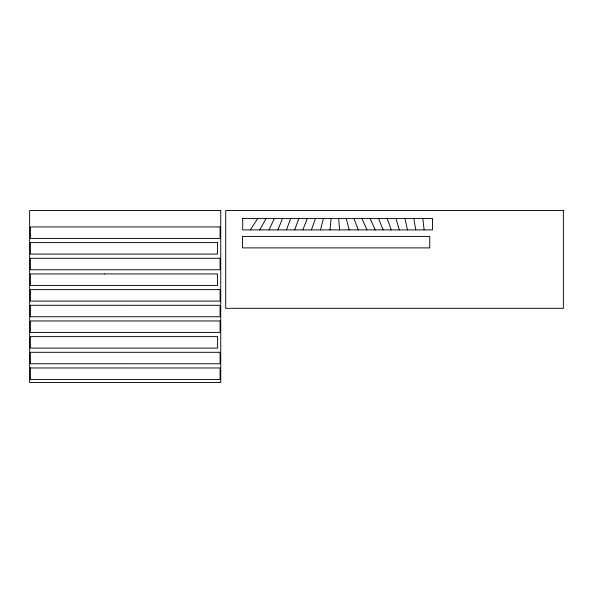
<?xml version="1.0" encoding="UTF-8"?>
<svg xmlns="http://www.w3.org/2000/svg" width="593" height="593" viewBox="0 0 593 593"><rect width="100%" height="100%" fill="white"/><g stroke="black" fill="none" stroke-linecap="round" stroke-linejoin="round"><path stroke-width="0.89" d="M329.997 229.891L331.109 218.424M320.487 229.891L323.422 218.424M311.399 229.891L315.483 218.424M286.471 229.891L290.703 218.424M294.647 229.891L298.968 218.424M302.83 229.891L307.285 218.424M277.961 229.891L282.527 218.424M269.037 229.891L274.374 218.424M259.771 229.891L266.124 218.424M250.328 229.891L257.77 218.424M370.099 218.424L375.176 229.891M361.886 218.424L366.934 229.891M378.542 218.424L383.197 229.891M353.932 218.424L358.276 229.891M387.185 218.424L391.195 229.891M395.983 218.424L399.282 229.891M346.216 218.424L349.144 229.891M404.878 218.424L407.48 229.891M413.84 218.424L415.767 229.891M422.831 218.424L424.106 229.891M338.662 218.424L339.641 229.891M30.317 367.964L30.317 379.438L220.077 379.438L220.077 367.971L30.317 367.964M30.317 305.284L30.317 316.758L220.077 316.758L220.077 305.291L30.317 305.284M242.715 218.424L242.715 229.891L432.475 229.891L432.475 218.424L242.715 218.424M220.744 210.508L29.65 210.508L29.65 382.492L220.744 382.492L220.744 210.508M563.35 210.508L225.725 210.508L225.725 308.33L563.35 308.33L563.35 210.508M220.077 226.941L30.317 226.941L30.317 238.408L220.077 238.408L220.077 226.941M429.732 236.429L242.463 236.429L242.463 247.896L429.732 247.896L429.732 236.429M217.505 242.611L30.317 242.611L30.317 254.071L217.505 254.071L217.505 242.611M220.077 258.281L30.317 258.281L30.317 269.748L220.077 269.748L220.077 258.281M104.672 273.944L30.317 273.951L30.317 285.411L217.505 285.411L217.505 273.951L104.672 273.944M220.077 289.621L30.317 289.621L30.317 301.088L220.077 301.088L220.077 289.621M220.077 320.961L30.317 320.961L30.317 332.428L220.077 332.428L220.077 320.961M217.594 336.631L30.317 336.631L30.317 348.098L217.594 348.098L217.594 336.631M220.077 352.301L30.317 352.301L30.317 363.768L220.077 363.768L220.077 352.301"/></g></svg>
